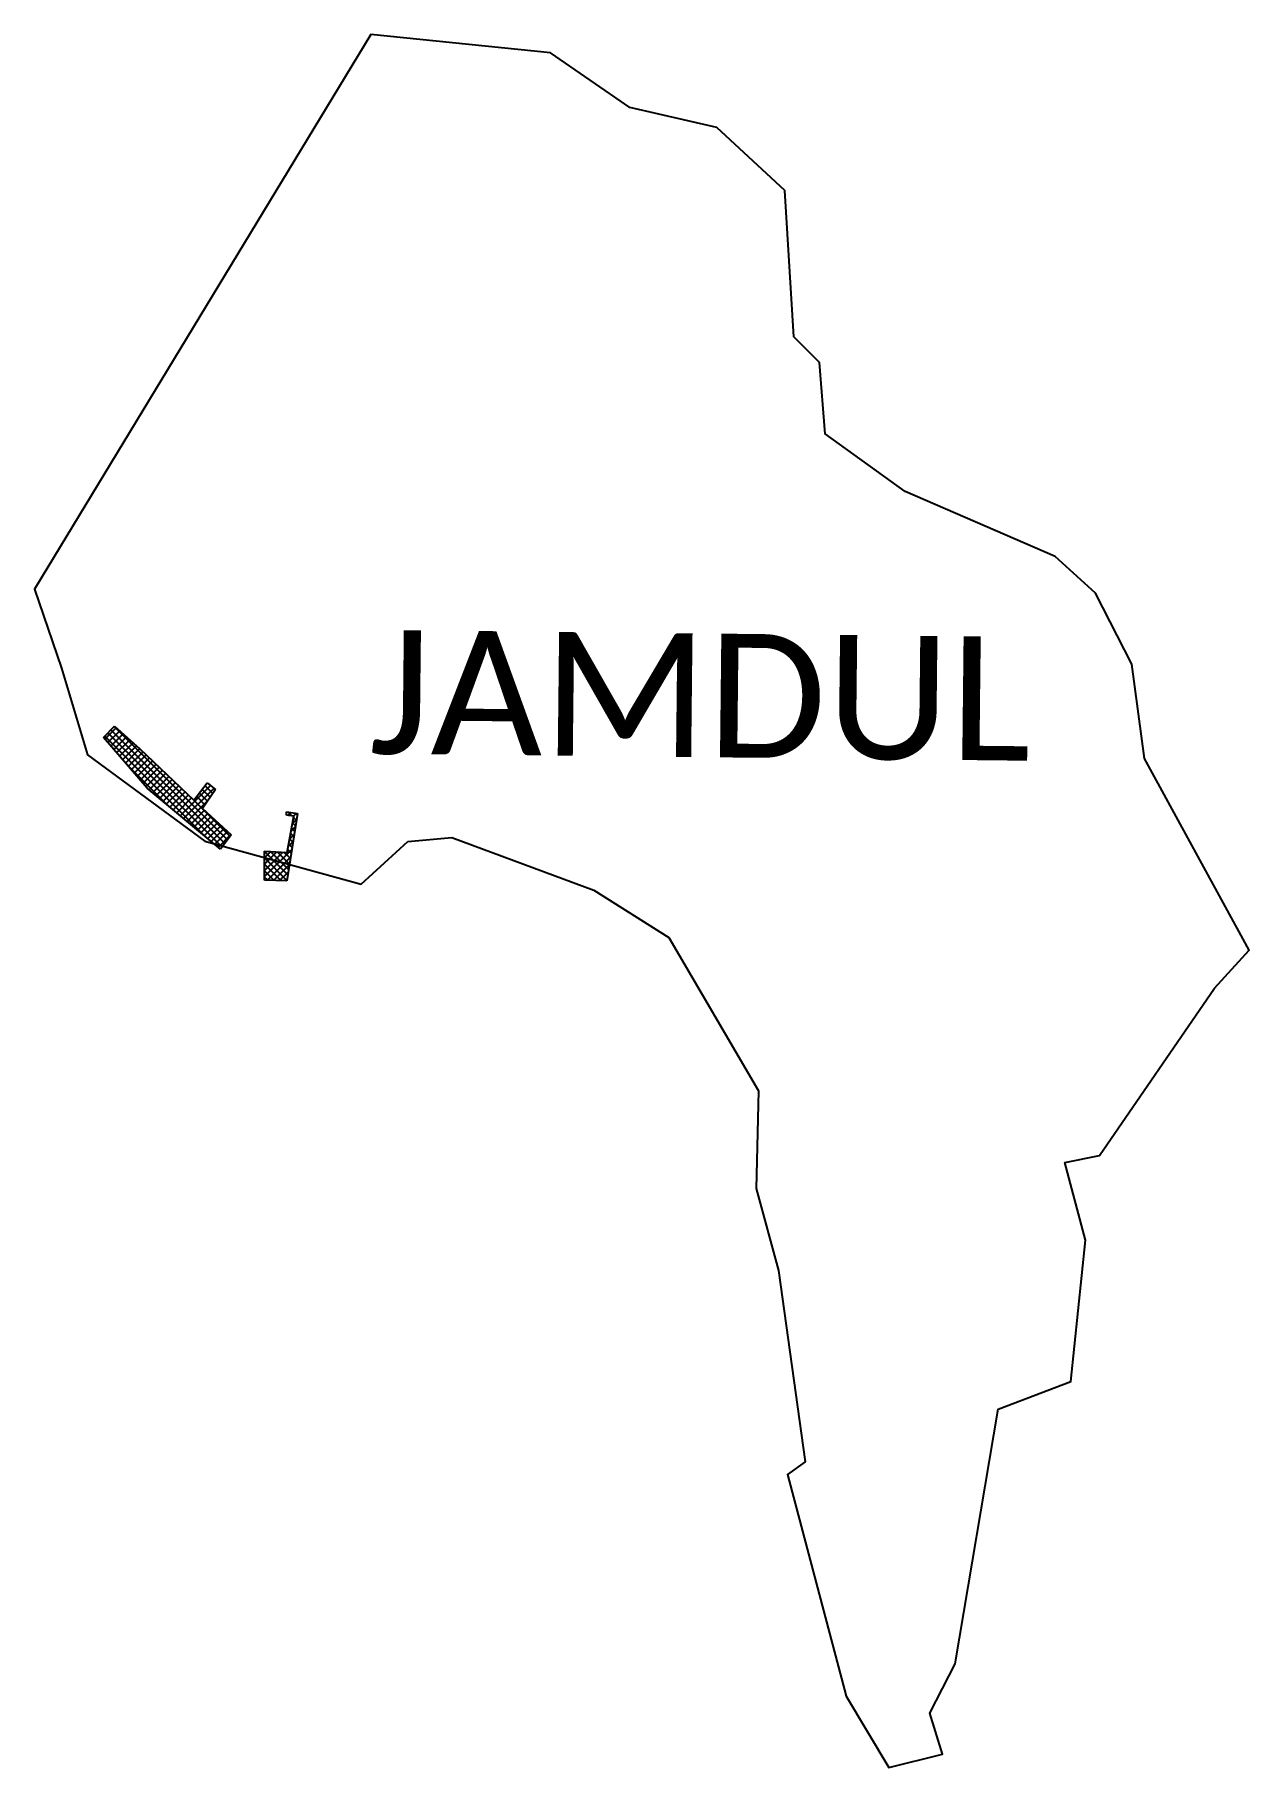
# Model space of a CAD drawing. Header units: metres. Extents: x 332876 to 333895, y 1790909 to 1792363.
import ezdxf

# ---------------------------------------------------------------- set-up
doc = ezdxf.new("R2010")
doc.units = ezdxf.units.M
doc.header["$MEASUREMENT"] = 0
for name, color, linetype in [('JETTY', 41, 'Continuous'), ('JETTY HATCH', 220, 'Continuous'), ('village', 3, 'Continuous'), ('VILLAGE NAME', 250, 'Continuous')]:
    doc.layers.add(name, color=color, linetype=linetype)
doc.styles.get("Standard").update_dxf_attribs({"font": 'arial.ttf'})

msp = doc.modelspace()

# ---------------------------------------------------------------- linework, layer by layer
at = {"layer": 'JETTY'}
for p, q in [((332933.4, 1791773.6), (332942.6, 1791783)), ((332970.1, 1791730.9), (332933.4, 1791773.6)), ((332942.6, 1791783), (332964.1, 1791764.1)), ((332964.1, 1791764.1), (333009.4, 1791720.9)), ((333031.6, 1791679.7), (332970.1, 1791730.9)), ((333009.4, 1791720.9), (333020.6, 1791735.4)), ((333027.4, 1791729.8), (333016.5, 1791713.9)), ((333020.6, 1791735.4), (333027.4, 1791729.8)), ((333016.5, 1791713.9), (333040.7, 1791691.7)), ((333087, 1791708.2), (333087.1, 1791711.1)), ((333087.1, 1791711.1), (333096.2, 1791709.7)), ((333093.2, 1791707.4), (333087, 1791708.2)), ((333096.2, 1791709.7), (333087.3, 1791653.2)), ((333087.7, 1791677.1), (333093.2, 1791707.4)), ((333040.7, 1791691.7), (333031.6, 1791679.7)), ((333068.7, 1791653.8), (333068.5, 1791678.2)), ((333068.5, 1791678.2), (333087.7, 1791677.1)), ((333087.3, 1791653.2), (333068.7, 1791653.8)), ((333087.3, 1791653.2), (333087.3, 1791653.2))]:
    msp.add_line(p, q, dxfattribs=at)
at = {"layer": 'JETTY HATCH', "linetype": 'Continuous'}
for p, q in [((333018.8, 1791690.3), (332934.5, 1791774.7)), ((332934.7, 1791772), (332944.2, 1791781.6)), ((333033, 1791681.5), (332937.1, 1791777.4)), ((332937.2, 1791769.2), (332947.1, 1791779.1)), ((332939.6, 1791766.3), (332949.9, 1791776.6)), ((333035.3, 1791684.5), (332939.7, 1791780)), ((332942.1, 1791763.5), (332952.7, 1791774.1)), ((333037.5, 1791687.5), (332942.4, 1791782.7)), ((332944.5, 1791760.6), (332955.5, 1791771.6)), ((332947, 1791757.8), (332958.3, 1791769.1)), ((332949.4, 1791754.9), (332961.2, 1791766.6)), ((332951.9, 1791752.1), (332964, 1791764.2)), ((332954.3, 1791749.2), (332966.7, 1791761.6)), ((332956.8, 1791746.4), (332969.4, 1791759)), ((332959.2, 1791743.5), (332972.1, 1791756.4)), ((332987.1, 1791716.8), (332952.6, 1791751.3)), ((332961.7, 1791740.7), (332974.9, 1791753.8)), ((332964.2, 1791737.8), (332977.6, 1791751.2)), ((332966.6, 1791735), (332980.3, 1791748.6)), ((332969.1, 1791732.1), (332983, 1791746.1)), ((332971.8, 1791729.5), (332985.7, 1791743.5)), ((332974.7, 1791727.1), (332988.4, 1791740.9)), ((332977.6, 1791724.7), (332991.1, 1791738.3)), ((332980.4, 1791722.3), (332993.9, 1791735.7)), ((332983.3, 1791719.9), (332996.6, 1791733.1)), ((332986.2, 1791717.5), (332999.3, 1791730.5)), ((332989.1, 1791715.1), (333002, 1791727.9)), ((332992, 1791712.7), (333004.7, 1791725.4)), ((332997.8, 1791707.8), (333023.2, 1791733.2)), ((333000.7, 1791705.4), (333026.1, 1791730.8)), ((333020.8, 1791720.2), (333014.1, 1791726.9)), ((333023, 1791723.3), (333016.4, 1791729.9)), ((333025.1, 1791726.5), (333018.7, 1791732.9)), ((333027.3, 1791729.6), (333025.7, 1791731.2)), ((332994.9, 1791710.2), (333007.4, 1791722.8)), ((333003.6, 1791703), (333020.9, 1791720.3)), ((333006.5, 1791700.6), (333018.2, 1791712.4)), ((333039.8, 1791690.5), (333009.4, 1791720.9)), ((333018.6, 1791717), (333011.7, 1791723.9)), ((333091.7, 1791707.6), (333088.4, 1791710.9)), ((333009.4, 1791698.2), (333021, 1791709.8)), ((333012.3, 1791695.8), (333023.8, 1791707.3)), ((333015.2, 1791693.4), (333026.5, 1791704.7)), ((333018.1, 1791691), (333029.3, 1791702.2)), ((333021, 1791688.6), (333032.1, 1791699.7)), ((333023.9, 1791686.1), (333034.8, 1791697.1)), ((333088.2, 1791708), (333090.7, 1791710.5)), ((333090.9, 1791694.9), (333094.4, 1791698.4)), ((333093.9, 1791694.8), (333091.4, 1791697.3)), ((333092.1, 1791701.3), (333095.4, 1791704.7)), ((333094.6, 1791699.4), (333092.2, 1791701.8)), ((333092.9, 1791707.5), (333095.3, 1791709.8)), ((333095.3, 1791704), (333093, 1791706.3)), ((333096, 1791708.6), (333094.7, 1791709.9)), ((333026.7, 1791683.7), (333037.6, 1791694.6)), ((333029.6, 1791681.3), (333040.4, 1791692.1)), ((333088.6, 1791681.9), (333092.5, 1791685.8)), ((333091.7, 1791681.1), (333088.9, 1791683.9)), ((333092.4, 1791685.7), (333089.7, 1791688.4)), ((333089.8, 1791688.4), (333093.4, 1791692.1)), ((333093.2, 1791690.2), (333090.6, 1791692.8)), ((333068.5, 1791677.7), (333068.9, 1791678.2)), ((333068.5, 1791672.5), (333074, 1791677.9)), ((333088.1, 1791658.2), (333068.5, 1791677.8)), ((333087.4, 1791653.6), (333068.5, 1791672.4)), ((333068.6, 1791667.2), (333079, 1791677.6)), ((333068.6, 1791662), (333084, 1791677.3)), ((333068.7, 1791656.7), (333091.5, 1791679.5)), ((333071, 1791653.7), (333090.5, 1791673.2)), ((333088.8, 1791662.7), (333073.6, 1791677.9)), ((333089.6, 1791667.3), (333079.3, 1791677.6)), ((333090.3, 1791671.9), (333084.9, 1791677.3)), ((333091, 1791676.5), (333088.1, 1791679.4)), ((333082.3, 1791653.4), (333068.6, 1791667.1)), ((333076.8, 1791653.6), (333068.6, 1791661.7)), ((333071.3, 1791653.7), (333068.7, 1791656.4)), ((333076.1, 1791653.6), (333089.5, 1791666.9)), ((333081.3, 1791653.4), (333088.5, 1791660.6)), ((333086.4, 1791653.2), (333087.5, 1791654.4))]:
    msp.add_line(p, q, dxfattribs=at)
at = {"layer": 'village'}
for points in [[(333225.9, 1791689.7), (333345.1, 1791645.3), (333408, 1791605.7), (333483.1, 1791476.8), (333481.2, 1791394.8), (333499.9, 1791326.1), (333522.3, 1791165.6), (333507.6, 1791154.8), (333556.7, 1790968.9), (333592.6, 1790909), (333637.6, 1790920), (333627.1, 1790954.4), (333648.2, 1790995.9), (333684.2, 1791209.6), (333745.2, 1791233), (333757.6, 1791351.7), (333740.4, 1791416.8), (333769.3, 1791422.6), (333866, 1791563.2), (333895.1, 1791594.9), (333807.2, 1791755.9), (333796.5, 1791835.2), (333766, 1791894.7), (333732.2, 1791925.4), (333606.4, 1791979.9), (333539.2, 1792028.3), (333534.3, 1792088.3), (333512.8, 1792109.9), (333505.3, 1792232.7), (333448.2, 1792285.7), (333375.2, 1792302.3), (333308.7, 1792348.3), (333157.8, 1792363.5), (332875.7, 1791898), (332898.1, 1791831.7), (332920, 1791759), (333018.6, 1791686.5), (333149.7, 1791650.4), (333188.8, 1791686.1)], [(333188.8, 1791686.1), (333225.9, 1791689.7)]]:
    msp.add_lwpolyline(points, dxfattribs=at)

# ---------------------------------------------------------------- texts
at = {"layer": 'VILLAGE NAME', "insert": (333157.4, 1791863.9), "char_height": 103.843, "attachment_point": 1, "rotation": 359.3742}
msp.add_mtext_dynamic_manual_height_columns('{\\fCalibri|b0|i0|c0|p34;JAMDUL}', width=1024.702, gutter_width=519.2, heights=[0], dxfattribs=at)

doc.saveas('drawing.dxf')
